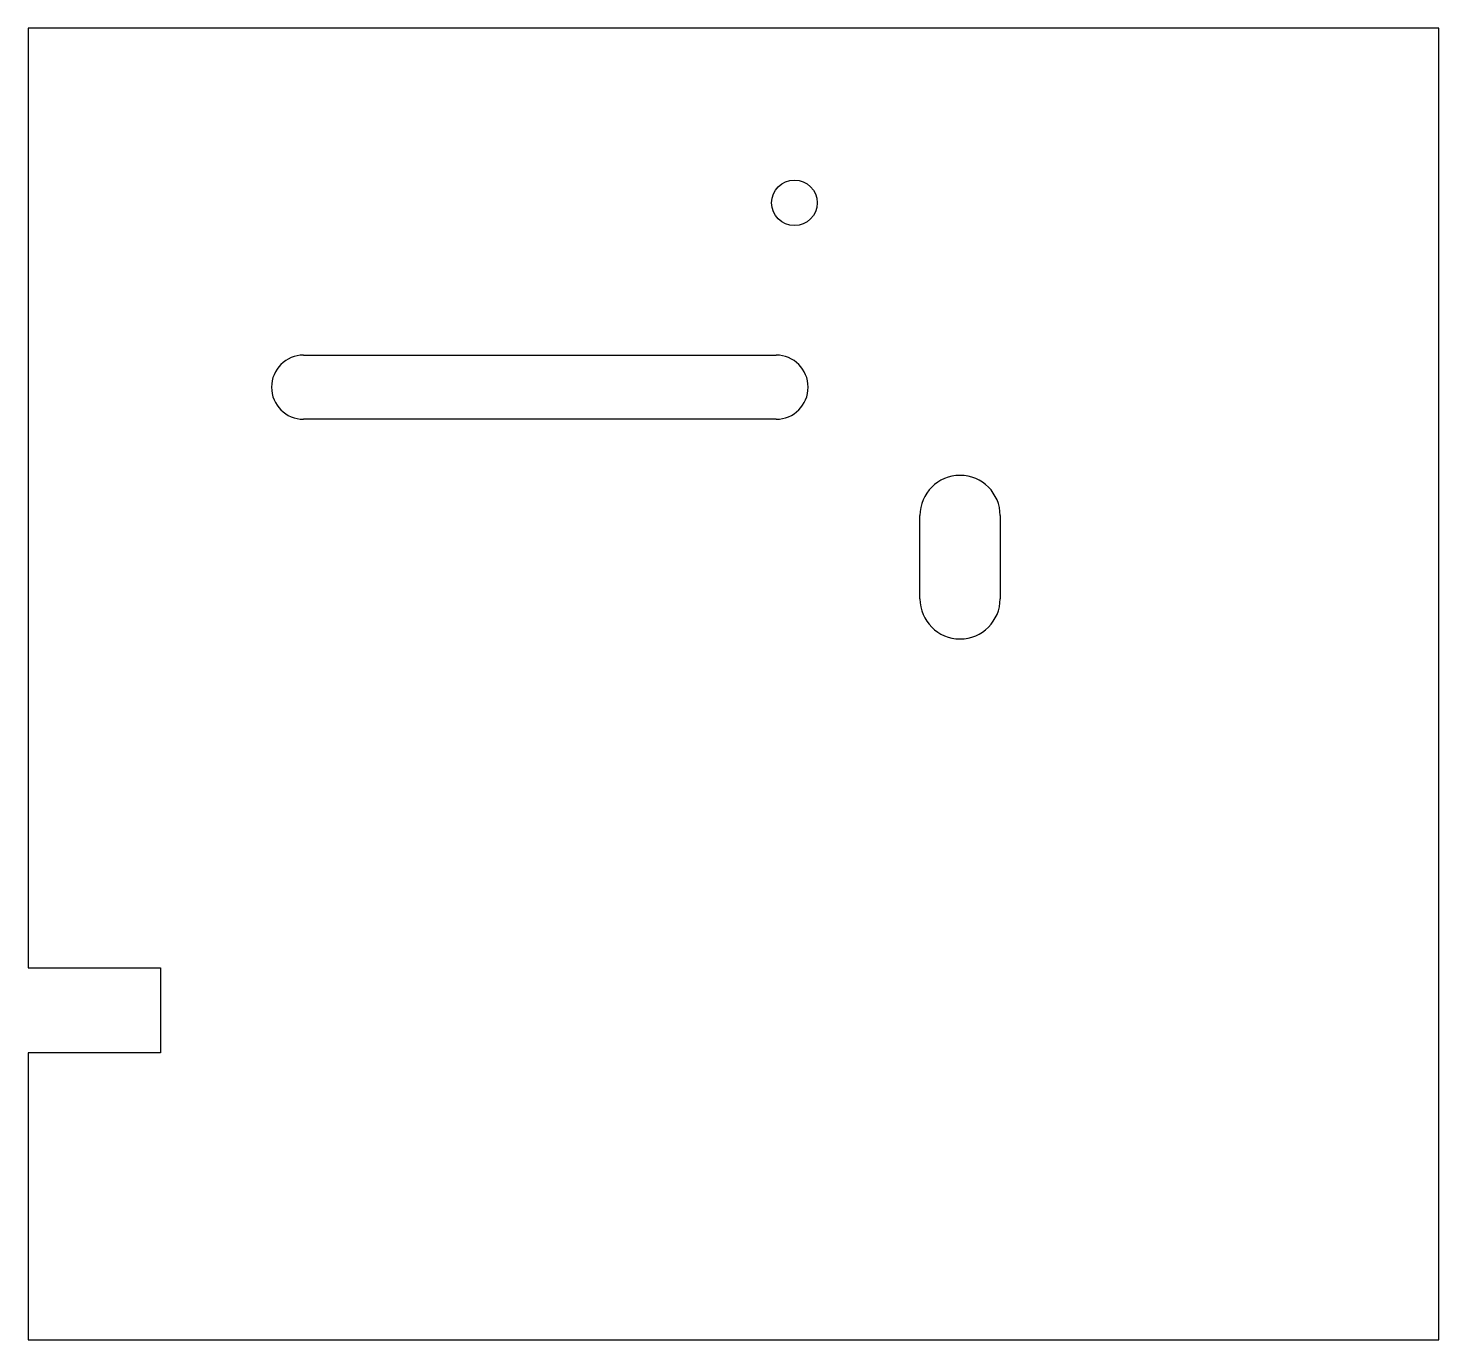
# Model space of a CAD drawing. Header units: millimetres. Extents: x 0 to 114, y 0 to 106.
import ezdxf

# ---------------------------------------------------------------- set-up
doc = ezdxf.new("R2010")
doc.units = ezdxf.units.MM
doc.layers.add('CUT', color=7, linetype='Continuous')

msp = doc.modelspace()

# ---------------------------------------------------------------- linework, layer by layer
at = {"layer": 'CUT'}
for p, q in [((114.38, 106.35), (0, 106.35)), ((0, 106.35), (0, 30.16)), ((114.38, 0), (114.38, 106.35)), ((22.33, 79.85), (60.64, 79.85)), ((60.64, 74.64), (22.33, 74.64)), ((72.31, 60.08), (72.31, 66.84)), ((78.81, 66.84), (78.81, 60.08)), ((0, 30.16), (10.73, 30.16)), ((10.73, 30.16), (10.73, 23.26)), ((10.73, 23.26), (0, 23.26)), ((0, 23.26), (0, 0)), ((0, 0), (114.38, 0))]:
    msp.add_line(p, q, dxfattribs=at)
msp.add_circle((62.13, 92.19), 1.85, dxfattribs=at)
for centre, radius, start, end in [((22.33, 77.24), 2.6, 90, -90), ((60.64, 77.24), 2.6, -90, 90), ((75.56, 66.84), 3.25, 0, 180), ((75.56, 60.08), 3.25, 180, 0)]:
    msp.add_arc(centre, radius, start, end, dxfattribs=at)

doc.saveas('drawing.dxf')
